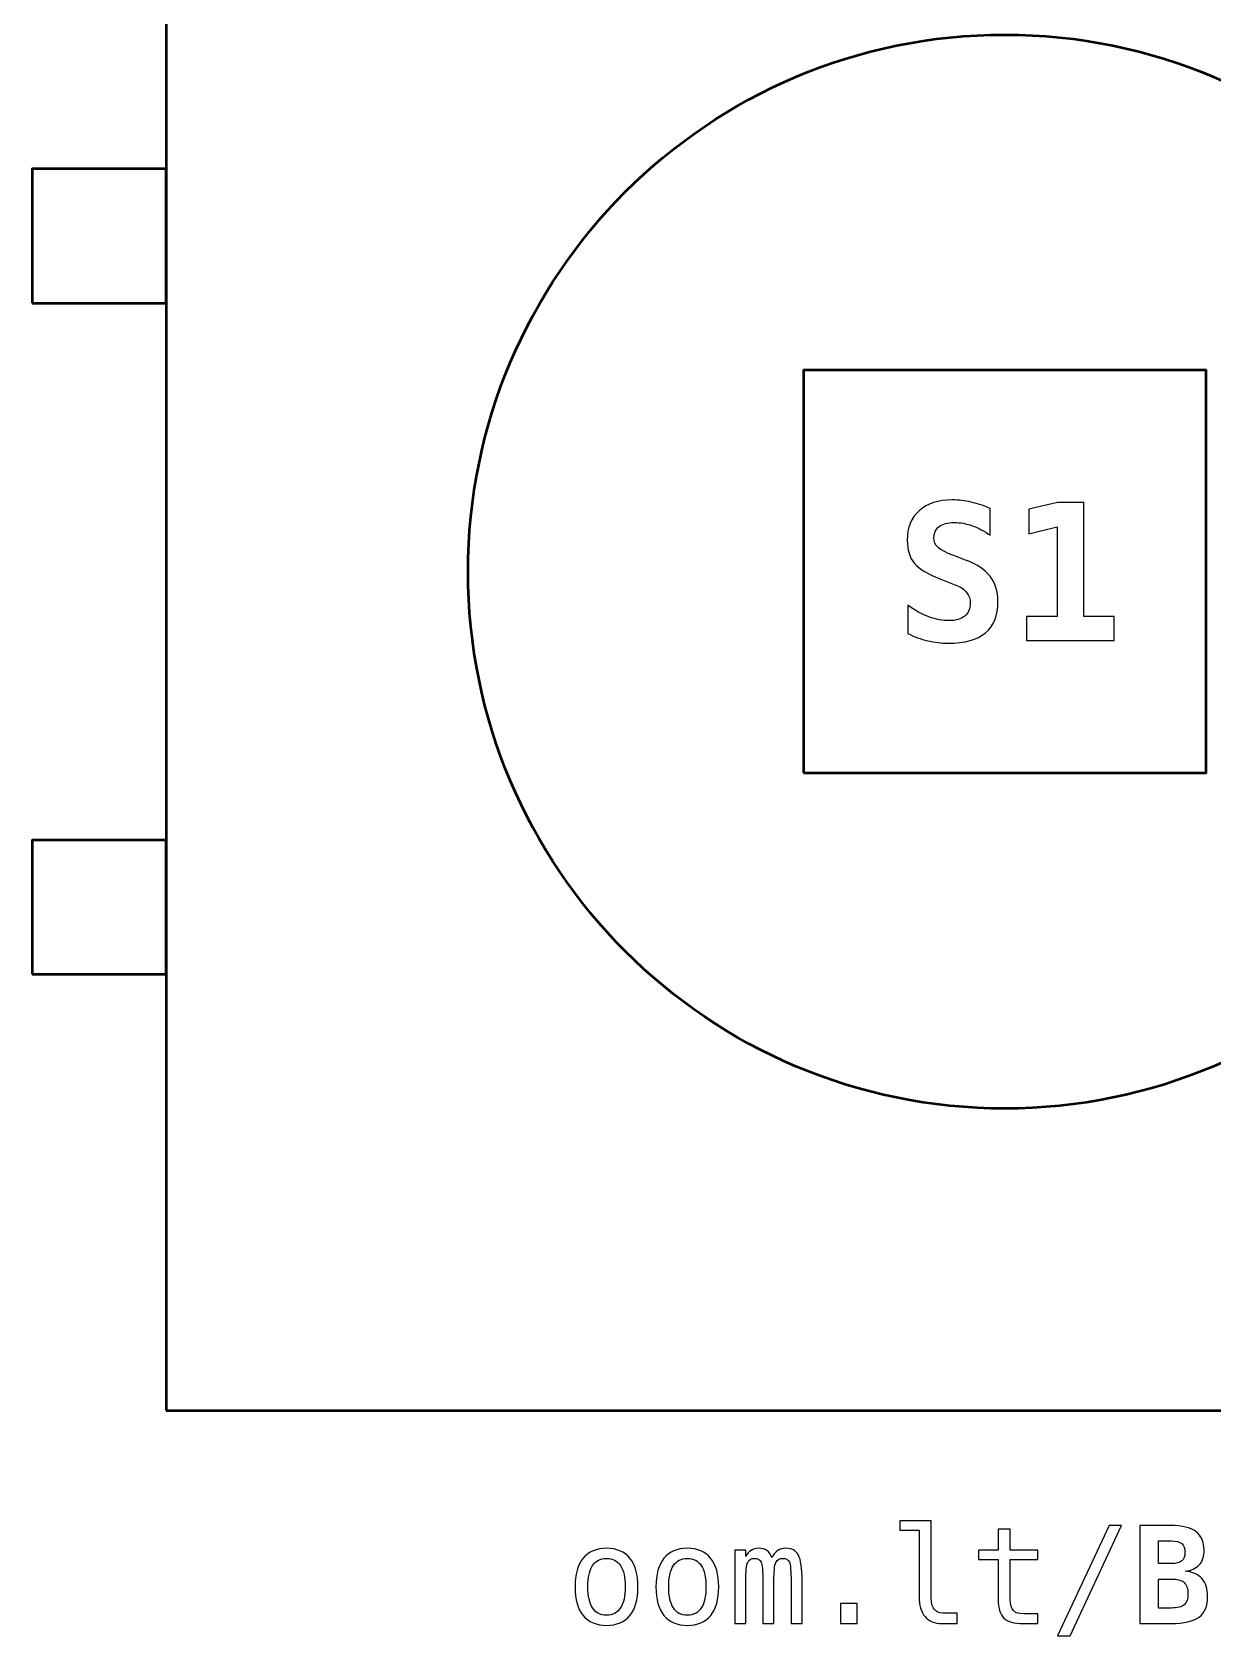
# Model space of a CAD drawing. Header units: centimetres. Extents: x -11.44 to -9.56, y -15.64 to -13.85.
# Drawn here: x -11.225 to -10.345, y -15.643 to -14.448 of the extents above; entities that cross this region are included whole.
import ezdxf

# ---------------------------------------------------------------- set-up
doc = ezdxf.new("R2010")
doc.units = ezdxf.units.CM
doc.header["$MEASUREMENT"] = 0
doc.layers.add('Layer 1', color=7, linetype='Continuous')

msp = doc.modelspace()

# ---------------------------------------------------------------- linework, layer by layer
at = {"layer": 'Layer 1', "color": 7, "lineweight": 50}
for points in [[(-11.125, -15.475), (-9.875, -15.475), (-9.875, -14.225), (-11.125, -14.225), (-11.125, -15.475)], [(-11.225, -14.65), (-11.125, -14.65), (-11.125, -14.55), (-11.225, -14.55), (-11.225, -14.65)], [(-10.65, -15), (-10.35, -15), (-10.35, -14.7), (-10.65, -14.7), (-10.65, -15)], [(-11.225, -15.15), (-11.125, -15.15), (-11.125, -15.05), (-11.225, -15.05), (-11.225, -15.15)]]:
    msp.add_lwpolyline(points, close=True, dxfattribs=at)
msp.add_ellipse((-10.5, -14.85), major_axis=(0, 0.4), ratio=1, dxfattribs=at)
at = {"layer": 'Layer 1', "color": 250}
for points, knots in [([(-10.54645, -14.85622), (-10.55668, -14.85231), (-10.56362, -14.8482), (-10.56727, -14.84392), (-10.56727, -14.84392), (-10.57089, -14.83961), (-10.5727, -14.83385), (-10.5727, -14.82659), (-10.5727, -14.82659), (-10.5727, -14.81727), (-10.56971, -14.80993), (-10.56374, -14.80462), (-10.56374, -14.80462), (-10.55777, -14.79928), (-10.54958, -14.79662), (-10.53914, -14.79662), (-10.53914, -14.79662), (-10.53441, -14.79662), (-10.52969, -14.79716), (-10.52496, -14.79825), (-10.52496, -14.79825), (-10.52021, -14.79933), (-10.51553, -14.8009), (-10.51089, -14.80302), (-10.51089, -14.80302), (-10.51089, -14.80302), (-10.51089, -14.82287), (-10.51089, -14.82287), (-10.51089, -14.82287), (-10.51527, -14.81979), (-10.51969, -14.81746), (-10.52418, -14.81584), (-10.52418, -14.81584), (-10.5287, -14.81424), (-10.53314, -14.81344), (-10.53756, -14.81344), (-10.53756, -14.81344), (-10.54248, -14.81344), (-10.54624, -14.81443), (-10.54885, -14.8164), (-10.54885, -14.8164), (-10.55146, -14.81838), (-10.55278, -14.8212), (-10.55278, -14.82487), (-10.55278, -14.82487), (-10.55278, -14.82771), (-10.55182, -14.83007), (-10.54991, -14.83192), (-10.54991, -14.83192), (-10.54801, -14.83378), (-10.54403, -14.83585), (-10.53796, -14.83809), (-10.53796, -14.83809), (-10.53796, -14.83809), (-10.52921, -14.8414), (-10.52921, -14.8414), (-10.52921, -14.8414), (-10.52096, -14.84444), (-10.51487, -14.84846), (-10.51096, -14.85347), (-10.51096, -14.85347), (-10.50706, -14.85848), (-10.50511, -14.86478), (-10.50511, -14.8724), (-10.50511, -14.8724), (-10.50511, -14.88279), (-10.50817, -14.89053), (-10.5143, -14.89566), (-10.5143, -14.89566), (-10.52044, -14.90079), (-10.52971, -14.90335), (-10.5421, -14.90335), (-10.5421, -14.90335), (-10.54721, -14.90335), (-10.55231, -14.90274), (-10.55744, -14.90151), (-10.55744, -14.90151), (-10.56254, -14.90029), (-10.5675, -14.8985), (-10.57228, -14.89611), (-10.57228, -14.89611), (-10.57228, -14.89611), (-10.57228, -14.87508), (-10.57228, -14.87508), (-10.57228, -14.87508), (-10.56687, -14.87894), (-10.5616, -14.88183), (-10.55654, -14.88371), (-10.55654, -14.88371), (-10.55146, -14.88559), (-10.54645, -14.88653), (-10.54149, -14.88653), (-10.54149, -14.88653), (-10.53648, -14.88653), (-10.5326, -14.8854), (-10.52985, -14.88312), (-10.52985, -14.88312), (-10.5271, -14.88084), (-10.52571, -14.87767), (-10.52571, -14.87357), (-10.52571, -14.87357), (-10.52571, -14.87049), (-10.52663, -14.86779), (-10.52846, -14.86548), (-10.52846, -14.86548), (-10.5303, -14.86316), (-10.53295, -14.86132), (-10.53646, -14.86), (-10.53646, -14.86), (-10.53646, -14.86), (-10.54645, -14.85622), (-10.54645, -14.85622)], [0, 0, 0, 0, 0.0357143, 0.0357143, 0.0357143, 0.0357143, 0.0714286, 0.0714286, 0.0714286, 0.0714286, 0.1071429, 0.1071429, 0.1071429, 0.1071429, 0.1428571, 0.1428571, 0.1428571, 0.1428571, 0.1785714, 0.1785714, 0.1785714, 0.1785714, 0.2142857, 0.2142857, 0.2142857, 0.2142857, 0.25, 0.25, 0.25, 0.25, 0.2857143, 0.2857143, 0.2857143, 0.2857143, 0.3214286, 0.3214286, 0.3214286, 0.3214286, 0.3571429, 0.3571429, 0.3571429, 0.3571429, 0.3928571, 0.3928571, 0.3928571, 0.3928571, 0.4285714, 0.4285714, 0.4285714, 0.4285714, 0.4642857, 0.4642857, 0.4642857, 0.4642857, 0.5, 0.5, 0.5, 0.5, 0.5357143, 0.5357143, 0.5357143, 0.5357143, 0.5714286, 0.5714286, 0.5714286, 0.5714286, 0.6071429, 0.6071429, 0.6071429, 0.6071429, 0.6428571, 0.6428571, 0.6428571, 0.6428571, 0.6785714, 0.6785714, 0.6785714, 0.6785714, 0.7142857, 0.7142857, 0.7142857, 0.7142857, 0.75, 0.75, 0.75, 0.75, 0.7857143, 0.7857143, 0.7857143, 0.7857143, 0.8214286, 0.8214286, 0.8214286, 0.8214286, 0.8571429, 0.8571429, 0.8571429, 0.8571429, 0.8928571, 0.8928571, 0.8928571, 0.8928571, 0.9285714, 0.9285714, 0.9285714, 0.9285714, 0.9642857, 0.9642857, 0.9642857, 0.9642857, 1, 1, 1, 1]), ([(-10.48368, -14.88343), (-10.48368, -14.88343), (-10.46094, -14.88343), (-10.46094, -14.88343), (-10.46094, -14.88343), (-10.46094, -14.88343), (-10.46094, -14.81666), (-10.46094, -14.81666), (-10.46094, -14.81666), (-10.46094, -14.81666), (-10.48208, -14.82191), (-10.48208, -14.82191), (-10.48208, -14.82191), (-10.48208, -14.82191), (-10.48208, -14.80358), (-10.48208, -14.80358), (-10.48208, -14.80358), (-10.48208, -14.80358), (-10.4608, -14.79848), (-10.4608, -14.79848), (-10.4608, -14.79848), (-10.4608, -14.79848), (-10.44116, -14.79848), (-10.44116, -14.79848), (-10.44116, -14.79848), (-10.44116, -14.79848), (-10.44116, -14.88343), (-10.44116, -14.88343), (-10.44116, -14.88343), (-10.44116, -14.88343), (-10.41842, -14.88343), (-10.41842, -14.88343), (-10.41842, -14.88343), (-10.41842, -14.88343), (-10.41842, -14.90135), (-10.41842, -14.90135), (-10.41842, -14.90135), (-10.41842, -14.90135), (-10.48368, -14.90135), (-10.48368, -14.90135), (-10.48368, -14.90135), (-10.48368, -14.90135), (-10.48368, -14.88343), (-10.48368, -14.88343)], [0, 0, 0, 0, 0.0909091, 0.0909091, 0.0909091, 0.0909091, 0.1818182, 0.1818182, 0.1818182, 0.1818182, 0.2727273, 0.2727273, 0.2727273, 0.2727273, 0.3636364, 0.3636364, 0.3636364, 0.3636364, 0.4545455, 0.4545455, 0.4545455, 0.4545455, 0.5454545, 0.5454545, 0.5454545, 0.5454545, 0.6363636, 0.6363636, 0.6363636, 0.6363636, 0.7272727, 0.7272727, 0.7272727, 0.7272727, 0.8181818, 0.8181818, 0.8181818, 0.8181818, 0.9090909, 0.9090909, 0.9090909, 0.9090909, 1, 1, 1, 1]), ([(-10.55487, -15.6138), (-10.55487, -15.61784), (-10.55413, -15.62087), (-10.55265, -15.62292), (-10.55265, -15.62292), (-10.55117, -15.62497), (-10.54898, -15.626), (-10.54608, -15.626), (-10.54608, -15.626), (-10.54608, -15.626), (-10.53558, -15.626), (-10.53558, -15.626), (-10.53558, -15.626), (-10.53558, -15.626), (-10.53558, -15.63362), (-10.53558, -15.63362), (-10.53558, -15.63362), (-10.53558, -15.63362), (-10.54695, -15.63362), (-10.54695, -15.63362), (-10.54695, -15.63362), (-10.55233, -15.63362), (-10.55648, -15.63189), (-10.55943, -15.62844), (-10.55943, -15.62844), (-10.56238, -15.62499), (-10.56385, -15.6201), (-10.56385, -15.6138), (-10.56385, -15.6138), (-10.56385, -15.6138), (-10.56385, -15.56413), (-10.56385, -15.56413), (-10.56385, -15.56413), (-10.56385, -15.56413), (-10.57825, -15.56413), (-10.57825, -15.56413), (-10.57825, -15.56413), (-10.57825, -15.56413), (-10.57825, -15.5571), (-10.57825, -15.5571), (-10.57825, -15.5571), (-10.57825, -15.5571), (-10.55487, -15.5571), (-10.55487, -15.5571), (-10.55487, -15.5571), (-10.55487, -15.5571), (-10.55487, -15.6138), (-10.55487, -15.6138)], [0, 0, 0, 0, 0.0833333, 0.0833333, 0.0833333, 0.0833333, 0.1666667, 0.1666667, 0.1666667, 0.1666667, 0.25, 0.25, 0.25, 0.25, 0.3333333, 0.3333333, 0.3333333, 0.3333333, 0.4166667, 0.4166667, 0.4166667, 0.4166667, 0.5, 0.5, 0.5, 0.5, 0.5833333, 0.5833333, 0.5833333, 0.5833333, 0.6666667, 0.6666667, 0.6666667, 0.6666667, 0.75, 0.75, 0.75, 0.75, 0.8333333, 0.8333333, 0.8333333, 0.8333333, 0.9166667, 0.9166667, 0.9166667, 0.9166667, 1, 1, 1, 1]), ([(-10.49587, -15.5634), (-10.49587, -15.5634), (-10.49587, -15.57893), (-10.49587, -15.57893), (-10.49587, -15.57893), (-10.49587, -15.57893), (-10.47545, -15.57893), (-10.47545, -15.57893), (-10.47545, -15.57893), (-10.47545, -15.57893), (-10.47545, -15.58592), (-10.47545, -15.58592), (-10.47545, -15.58592), (-10.47545, -15.58592), (-10.49587, -15.58592), (-10.49587, -15.58592), (-10.49587, -15.58592), (-10.49587, -15.58592), (-10.49587, -15.6156), (-10.49587, -15.6156), (-10.49587, -15.6156), (-10.49587, -15.61964), (-10.49511, -15.62245), (-10.49357, -15.62404), (-10.49357, -15.62404), (-10.49204, -15.62564), (-10.48937, -15.62644), (-10.48557, -15.62644), (-10.48557, -15.62644), (-10.48557, -15.62644), (-10.47545, -15.62644), (-10.47545, -15.62644), (-10.47545, -15.62644), (-10.47545, -15.62644), (-10.47545, -15.63362), (-10.47545, -15.63362), (-10.47545, -15.63362), (-10.47545, -15.63362), (-10.48644, -15.63362), (-10.48644, -15.63362), (-10.48644, -15.63362), (-10.49319, -15.63362), (-10.49794, -15.63227), (-10.50071, -15.62957), (-10.50071, -15.62957), (-10.50347, -15.62687), (-10.50486, -15.6222), (-10.50486, -15.6156), (-10.50486, -15.6156), (-10.50486, -15.6156), (-10.50486, -15.58592), (-10.50486, -15.58592), (-10.50486, -15.58592), (-10.50486, -15.58592), (-10.51946, -15.58592), (-10.51946, -15.58592), (-10.51946, -15.58592), (-10.51946, -15.58592), (-10.51946, -15.57893), (-10.51946, -15.57893), (-10.51946, -15.57893), (-10.51946, -15.57893), (-10.50486, -15.57893), (-10.50486, -15.57893), (-10.50486, -15.57893), (-10.50486, -15.57893), (-10.50486, -15.5634), (-10.50486, -15.5634), (-10.50486, -15.5634), (-10.50486, -15.5634), (-10.49587, -15.5634), (-10.49587, -15.5634)], [0, 0, 0, 0, 0.0555556, 0.0555556, 0.0555556, 0.0555556, 0.1111111, 0.1111111, 0.1111111, 0.1111111, 0.1666667, 0.1666667, 0.1666667, 0.1666667, 0.2222222, 0.2222222, 0.2222222, 0.2222222, 0.2777778, 0.2777778, 0.2777778, 0.2777778, 0.3333333, 0.3333333, 0.3333333, 0.3333333, 0.3888889, 0.3888889, 0.3888889, 0.3888889, 0.4444444, 0.4444444, 0.4444444, 0.4444444, 0.5, 0.5, 0.5, 0.5, 0.5555556, 0.5555556, 0.5555556, 0.5555556, 0.6111111, 0.6111111, 0.6111111, 0.6111111, 0.6666667, 0.6666667, 0.6666667, 0.6666667, 0.7222222, 0.7222222, 0.7222222, 0.7222222, 0.7777778, 0.7777778, 0.7777778, 0.7777778, 0.8333333, 0.8333333, 0.8333333, 0.8333333, 0.8888889, 0.8888889, 0.8888889, 0.8888889, 0.9444444, 0.9444444, 0.9444444, 0.9444444, 1, 1, 1, 1]), ([(-10.42223, -15.56071), (-10.42223, -15.56071), (-10.41294, -15.56071), (-10.41294, -15.56071), (-10.41294, -15.56071), (-10.41294, -15.56071), (-10.45133, -15.6429), (-10.45133, -15.6429), (-10.45133, -15.6429), (-10.45133, -15.6429), (-10.46067, -15.6429), (-10.46067, -15.6429), (-10.46067, -15.6429), (-10.46067, -15.6429), (-10.42223, -15.56071), (-10.42223, -15.56071)], [0, 0, 0, 0, 0.25, 0.25, 0.25, 0.25, 0.5, 0.5, 0.5, 0.5, 0.75, 0.75, 0.75, 0.75, 1, 1, 1, 1]), ([(-10.39934, -15.56061), (-10.39934, -15.56061), (-10.37585, -15.56061), (-10.37585, -15.56061), (-10.37585, -15.56061), (-10.36774, -15.56061), (-10.36165, -15.56215), (-10.35757, -15.56523), (-10.35757, -15.56523), (-10.35348, -15.5683), (-10.35143, -15.5729), (-10.35143, -15.57901), (-10.35143, -15.57901), (-10.35143, -15.58372), (-10.35263, -15.58737), (-10.35505, -15.59), (-10.35505, -15.59), (-10.35745, -15.59265), (-10.36099, -15.59417), (-10.36564, -15.5946), (-10.36564, -15.5946), (-10.36007, -15.59515), (-10.35589, -15.59702), (-10.35307, -15.60022), (-10.35307, -15.60022), (-10.35025, -15.6034), (-10.34885, -15.60787), (-10.34885, -15.6136), (-10.34885, -15.6136), (-10.34885, -15.62064), (-10.35097, -15.62572), (-10.3552, -15.62889), (-10.3552, -15.62889), (-10.35944, -15.63204), (-10.36632, -15.63362), (-10.37585, -15.63362), (-10.37585, -15.63362), (-10.37585, -15.63362), (-10.39934, -15.63362), (-10.39934, -15.63362), (-10.39934, -15.63362), (-10.39934, -15.63362), (-10.39934, -15.56061), (-10.39934, -15.56061)], [0, 0, 0, 0, 0.0909091, 0.0909091, 0.0909091, 0.0909091, 0.1818182, 0.1818182, 0.1818182, 0.1818182, 0.2727273, 0.2727273, 0.2727273, 0.2727273, 0.3636364, 0.3636364, 0.3636364, 0.3636364, 0.4545455, 0.4545455, 0.4545455, 0.4545455, 0.5454545, 0.5454545, 0.5454545, 0.5454545, 0.6363636, 0.6363636, 0.6363636, 0.6363636, 0.7272727, 0.7272727, 0.7272727, 0.7272727, 0.8181818, 0.8181818, 0.8181818, 0.8181818, 0.9090909, 0.9090909, 0.9090909, 0.9090909, 1, 1, 1, 1]), ([(-10.79682, -15.57761), (-10.78924, -15.57761), (-10.78344, -15.58006), (-10.77942, -15.58498), (-10.77942, -15.58498), (-10.7754, -15.5899), (-10.77339, -15.59702), (-10.77339, -15.60632), (-10.77339, -15.60632), (-10.77339, -15.61567), (-10.77539, -15.62279), (-10.77939, -15.62769), (-10.77939, -15.62769), (-10.78341, -15.63259), (-10.78921, -15.63504), (-10.79682, -15.63504), (-10.79682, -15.63504), (-10.80442, -15.63504), (-10.81021, -15.63259), (-10.81423, -15.62769), (-10.81423, -15.62769), (-10.81823, -15.62279), (-10.82023, -15.61567), (-10.82023, -15.60632), (-10.82023, -15.60632), (-10.82023, -15.59702), (-10.81823, -15.5899), (-10.81423, -15.58498), (-10.81423, -15.58498), (-10.81021, -15.58006), (-10.80442, -15.57761), (-10.79682, -15.57761)], [0, 0, 0, 0, 0.125, 0.125, 0.125, 0.125, 0.25, 0.25, 0.25, 0.25, 0.375, 0.375, 0.375, 0.375, 0.5, 0.5, 0.5, 0.5, 0.625, 0.625, 0.625, 0.625, 0.75, 0.75, 0.75, 0.75, 0.875, 0.875, 0.875, 0.875, 1, 1, 1, 1]), ([(-10.73661, -15.57761), (-10.72903, -15.57761), (-10.72323, -15.58006), (-10.71921, -15.58498), (-10.71921, -15.58498), (-10.71519, -15.5899), (-10.71318, -15.59702), (-10.71318, -15.60632), (-10.71318, -15.60632), (-10.71318, -15.61567), (-10.71518, -15.62279), (-10.71918, -15.62769), (-10.71918, -15.62769), (-10.7232, -15.63259), (-10.729, -15.63504), (-10.73661, -15.63504), (-10.73661, -15.63504), (-10.74421, -15.63504), (-10.75, -15.63259), (-10.75402, -15.62769), (-10.75402, -15.62769), (-10.75802, -15.62279), (-10.76002, -15.61567), (-10.76002, -15.60632), (-10.76002, -15.60632), (-10.76002, -15.59702), (-10.75802, -15.5899), (-10.75402, -15.58498), (-10.75402, -15.58498), (-10.75, -15.58006), (-10.74421, -15.57761), (-10.73661, -15.57761)], [0, 0, 0, 0, 0.125, 0.125, 0.125, 0.125, 0.25, 0.25, 0.25, 0.25, 0.375, 0.375, 0.375, 0.375, 0.5, 0.5, 0.5, 0.5, 0.625, 0.625, 0.625, 0.625, 0.75, 0.75, 0.75, 0.75, 0.875, 0.875, 0.875, 0.875, 1, 1, 1, 1]), ([(-10.67349, -15.5845), (-10.67239, -15.58215), (-10.67097, -15.58041), (-10.66925, -15.5793), (-10.66925, -15.5793), (-10.66755, -15.57818), (-10.66549, -15.57761), (-10.66309, -15.57761), (-10.66309, -15.57761), (-10.65869, -15.57761), (-10.65558, -15.57931), (-10.65378, -15.58271), (-10.65378, -15.58271), (-10.65197, -15.58612), (-10.65107, -15.59252), (-10.65107, -15.60193), (-10.65107, -15.60193), (-10.65107, -15.60193), (-10.65107, -15.63362), (-10.65107, -15.63362), (-10.65107, -15.63362), (-10.65107, -15.63362), (-10.65927, -15.63362), (-10.65927, -15.63362), (-10.65927, -15.63362), (-10.65927, -15.63362), (-10.65927, -15.60232), (-10.65927, -15.60232), (-10.65927, -15.60232), (-10.65927, -15.5946), (-10.6597, -15.58982), (-10.66057, -15.58793), (-10.66057, -15.58793), (-10.66142, -15.58607), (-10.663, -15.58513), (-10.66529, -15.58513), (-10.66529, -15.58513), (-10.66789, -15.58513), (-10.66967, -15.58613), (-10.67064, -15.58813), (-10.67064, -15.58813), (-10.67159, -15.59013), (-10.67207, -15.59487), (-10.67207, -15.60232), (-10.67207, -15.60232), (-10.67207, -15.60232), (-10.67207, -15.63362), (-10.67207, -15.63362), (-10.67207, -15.63362), (-10.67207, -15.63362), (-10.68027, -15.63362), (-10.68027, -15.63362), (-10.68027, -15.63362), (-10.68027, -15.63362), (-10.68027, -15.60232), (-10.68027, -15.60232), (-10.68027, -15.60232), (-10.68027, -15.5945), (-10.68074, -15.58968), (-10.68167, -15.58787), (-10.68167, -15.58787), (-10.68259, -15.58605), (-10.68425, -15.58513), (-10.68667, -15.58513), (-10.68667, -15.58513), (-10.68905, -15.58513), (-10.69071, -15.58613), (-10.69162, -15.58813), (-10.69162, -15.58813), (-10.69256, -15.59013), (-10.69302, -15.59487), (-10.69302, -15.60232), (-10.69302, -15.60232), (-10.69302, -15.60232), (-10.69302, -15.63362), (-10.69302, -15.63362), (-10.69302, -15.63362), (-10.69302, -15.63362), (-10.70117, -15.63362), (-10.70117, -15.63362), (-10.70117, -15.63362), (-10.70117, -15.63362), (-10.70117, -15.57893), (-10.70117, -15.57893), (-10.70117, -15.57893), (-10.70117, -15.57893), (-10.69302, -15.57893), (-10.69302, -15.57893), (-10.69302, -15.57893), (-10.69302, -15.57893), (-10.69302, -15.58361), (-10.69302, -15.58361), (-10.69302, -15.58361), (-10.69196, -15.58166), (-10.69061, -15.58018), (-10.68899, -15.57915), (-10.68899, -15.57915), (-10.68739, -15.57813), (-10.68555, -15.57761), (-10.6835, -15.57761), (-10.6835, -15.57761), (-10.68102, -15.57761), (-10.67897, -15.57818), (-10.67732, -15.57931), (-10.67732, -15.57931), (-10.67567, -15.58046), (-10.6744, -15.58218), (-10.67349, -15.5845)], [0, 0, 0, 0, 0.037037, 0.037037, 0.037037, 0.037037, 0.0740741, 0.0740741, 0.0740741, 0.0740741, 0.1111111, 0.1111111, 0.1111111, 0.1111111, 0.1481481, 0.1481481, 0.1481481, 0.1481481, 0.1851852, 0.1851852, 0.1851852, 0.1851852, 0.2222222, 0.2222222, 0.2222222, 0.2222222, 0.2592593, 0.2592593, 0.2592593, 0.2592593, 0.2962963, 0.2962963, 0.2962963, 0.2962963, 0.3333333, 0.3333333, 0.3333333, 0.3333333, 0.3703704, 0.3703704, 0.3703704, 0.3703704, 0.4074074, 0.4074074, 0.4074074, 0.4074074, 0.4444444, 0.4444444, 0.4444444, 0.4444444, 0.4814815, 0.4814815, 0.4814815, 0.4814815, 0.5185185, 0.5185185, 0.5185185, 0.5185185, 0.5555556, 0.5555556, 0.5555556, 0.5555556, 0.5925926, 0.5925926, 0.5925926, 0.5925926, 0.6296296, 0.6296296, 0.6296296, 0.6296296, 0.6666667, 0.6666667, 0.6666667, 0.6666667, 0.7037037, 0.7037037, 0.7037037, 0.7037037, 0.7407407, 0.7407407, 0.7407407, 0.7407407, 0.7777778, 0.7777778, 0.7777778, 0.7777778, 0.8148148, 0.8148148, 0.8148148, 0.8148148, 0.8518519, 0.8518519, 0.8518519, 0.8518519, 0.8888889, 0.8888889, 0.8888889, 0.8888889, 0.9259259, 0.9259259, 0.9259259, 0.9259259, 0.962963, 0.962963, 0.962963, 0.962963, 1, 1, 1, 1]), ([(-10.38542, -15.57208), (-10.38542, -15.57208), (-10.38542, -15.58903), (-10.38542, -15.58903), (-10.38542, -15.58903), (-10.38542, -15.58903), (-10.37585, -15.58903), (-10.37585, -15.58903), (-10.37585, -15.58903), (-10.3722, -15.58903), (-10.3696, -15.58838), (-10.36805, -15.58708), (-10.36805, -15.58708), (-10.3665, -15.58578), (-10.36574, -15.58363), (-10.36574, -15.58063), (-10.36574, -15.58063), (-10.36574, -15.57763), (-10.36652, -15.57546), (-10.3681, -15.57411), (-10.3681, -15.57411), (-10.36969, -15.57276), (-10.37227, -15.57208), (-10.37585, -15.57208), (-10.37585, -15.57208), (-10.37585, -15.57208), (-10.38542, -15.57208), (-10.38542, -15.57208)], [0, 0, 0, 0, 0.1428571, 0.1428571, 0.1428571, 0.1428571, 0.2857143, 0.2857143, 0.2857143, 0.2857143, 0.4285714, 0.4285714, 0.4285714, 0.4285714, 0.5714286, 0.5714286, 0.5714286, 0.5714286, 0.7142857, 0.7142857, 0.7142857, 0.7142857, 0.8571429, 0.8571429, 0.8571429, 0.8571429, 1, 1, 1, 1]), ([(-10.79682, -15.58523), (-10.80139, -15.58523), (-10.80484, -15.587), (-10.80719, -15.59055), (-10.80719, -15.59055), (-10.80954, -15.5941), (-10.81071, -15.59937), (-10.81071, -15.60632), (-10.81071, -15.60632), (-10.81071, -15.61325), (-10.80954, -15.6185), (-10.80719, -15.62207), (-10.80719, -15.62207), (-10.80484, -15.62564), (-10.80139, -15.62742), (-10.79682, -15.62742), (-10.79682, -15.62742), (-10.79224, -15.62742), (-10.78877, -15.62564), (-10.78642, -15.62207), (-10.78642, -15.62207), (-10.78407, -15.6185), (-10.78291, -15.61325), (-10.78291, -15.60632), (-10.78291, -15.60632), (-10.78291, -15.59937), (-10.78407, -15.5941), (-10.78642, -15.59055), (-10.78642, -15.59055), (-10.78877, -15.587), (-10.79224, -15.58523), (-10.79682, -15.58523)], [0, 0, 0, 0, 0.125, 0.125, 0.125, 0.125, 0.25, 0.25, 0.25, 0.25, 0.375, 0.375, 0.375, 0.375, 0.5, 0.5, 0.5, 0.5, 0.625, 0.625, 0.625, 0.625, 0.75, 0.75, 0.75, 0.75, 0.875, 0.875, 0.875, 0.875, 1, 1, 1, 1]), ([(-10.73661, -15.58523), (-10.74118, -15.58523), (-10.74463, -15.587), (-10.74698, -15.59055), (-10.74698, -15.59055), (-10.74933, -15.5941), (-10.7505, -15.59937), (-10.7505, -15.60632), (-10.7505, -15.60632), (-10.7505, -15.61325), (-10.74933, -15.6185), (-10.74698, -15.62207), (-10.74698, -15.62207), (-10.74463, -15.62564), (-10.74118, -15.62742), (-10.73661, -15.62742), (-10.73661, -15.62742), (-10.73203, -15.62742), (-10.72856, -15.62564), (-10.72621, -15.62207), (-10.72621, -15.62207), (-10.72386, -15.6185), (-10.7227, -15.61325), (-10.7227, -15.60632), (-10.7227, -15.60632), (-10.7227, -15.59937), (-10.72386, -15.5941), (-10.72621, -15.59055), (-10.72621, -15.59055), (-10.72856, -15.587), (-10.73203, -15.58523), (-10.73661, -15.58523)], [0, 0, 0, 0, 0.125, 0.125, 0.125, 0.125, 0.25, 0.25, 0.25, 0.25, 0.375, 0.375, 0.375, 0.375, 0.5, 0.5, 0.5, 0.5, 0.625, 0.625, 0.625, 0.625, 0.75, 0.75, 0.75, 0.75, 0.875, 0.875, 0.875, 0.875, 1, 1, 1, 1]), ([(-10.38542, -15.6005), (-10.38542, -15.6005), (-10.38542, -15.6221), (-10.38542, -15.6221), (-10.38542, -15.6221), (-10.38542, -15.6221), (-10.37585, -15.6221), (-10.37585, -15.6221), (-10.37585, -15.6221), (-10.37125, -15.6221), (-10.36805, -15.62132), (-10.3662, -15.61975), (-10.3662, -15.61975), (-10.36437, -15.61819), (-10.36345, -15.61547), (-10.36345, -15.6116), (-10.36345, -15.6116), (-10.36345, -15.60765), (-10.36442, -15.60482), (-10.36634, -15.60308), (-10.36634, -15.60308), (-10.36825, -15.60137), (-10.37142, -15.6005), (-10.37585, -15.6005), (-10.37585, -15.6005), (-10.37585, -15.6005), (-10.38542, -15.6005), (-10.38542, -15.6005)], [0, 0, 0, 0, 0.1428571, 0.1428571, 0.1428571, 0.1428571, 0.2857143, 0.2857143, 0.2857143, 0.2857143, 0.4285714, 0.4285714, 0.4285714, 0.4285714, 0.5714286, 0.5714286, 0.5714286, 0.5714286, 0.7142857, 0.7142857, 0.7142857, 0.7142857, 0.8571429, 0.8571429, 0.8571429, 0.8571429, 1, 1, 1, 1]), ([(-10.62239, -15.61872), (-10.62239, -15.61872), (-10.61009, -15.61872), (-10.61009, -15.61872), (-10.61009, -15.61872), (-10.61009, -15.61872), (-10.61009, -15.63362), (-10.61009, -15.63362), (-10.61009, -15.63362), (-10.61009, -15.63362), (-10.62239, -15.63362), (-10.62239, -15.63362), (-10.62239, -15.63362), (-10.62239, -15.63362), (-10.62239, -15.61872), (-10.62239, -15.61872)], [0, 0, 0, 0, 0.25, 0.25, 0.25, 0.25, 0.5, 0.5, 0.5, 0.5, 0.75, 0.75, 0.75, 0.75, 1, 1, 1, 1])]:
    msp.add_open_spline(points, degree=3, knots=knots, dxfattribs=at)

doc.saveas('drawing.dxf')
